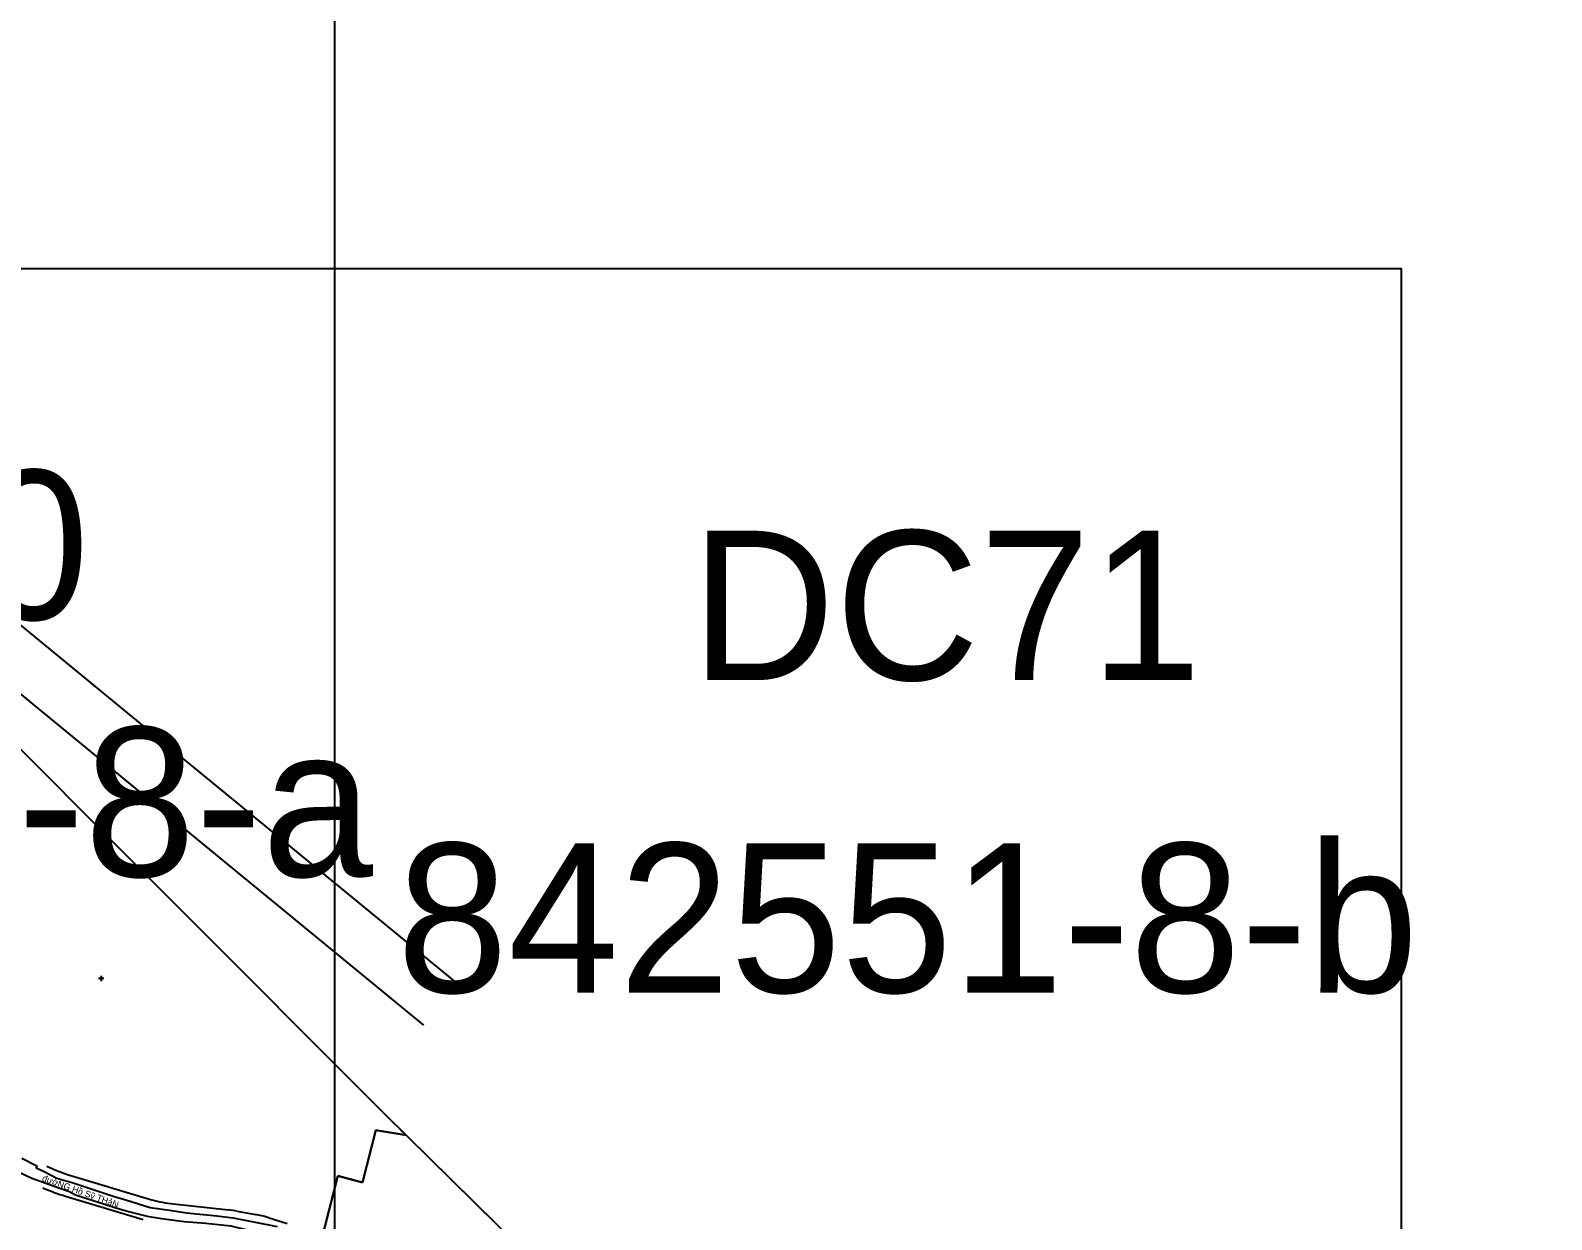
# Model space of a CAD drawing. Extents: x 548357 to 553070, y 1834500 to 1842500.
# Drawn here: x 552357 to 553070, y 1839554 to 1840112 of the extents above; entities that cross this region are included whole.
import ezdxf

# ---------------------------------------------------------------- set-up
doc = ezdxf.new("R2010")
doc.units = 0
for name, color, linetype in [('Level 10', 7, 'Continuous'), ('Level 11', 7, 'Continuous'), ('Level 30', 7, 'Continuous'), ('Level 4', 7, 'Continuous'), ('Level 52', 7, 'Continuous'), ('Level 55', 7, 'Continuous'), ('Level 61', 7, 'Continuous'), ('Level 62', 7, 'Continuous'), ('Level 8', 7, 'Continuous')]:
    doc.layers.add(name, color=color, linetype=linetype)

msp = doc.modelspace()

# ---------------------------------------------------------------- linework, layer by layer
at = {"layer": 'Level 10'}
for points in [[(552291.88, 1839837.42), (552291.74, 1839835.14), (552285.84, 1839823.88), (552279.26, 1839815.69), (552307.23, 1839806.72), (552323.13, 1839804.01), (552523.45, 1839603.69), (552649.4, 1839479.63)], [(552332.47, 1839591.53), (552337.47, 1839586.41), (552342.42, 1839582.33), (552347.34, 1839578.6), (552347.35, 1839578.64), (552358.09, 1839573.62), (552370.75, 1839569.16), (552375.63, 1839567.37), (552378.52, 1839565.83), (552396.9, 1839559.89), (552403.33, 1839558.03), (552412.09, 1839555.88), (552418.82, 1839554.7), (552429.5, 1839553.29), (552439.59, 1839552.55), (552451.38, 1839551.36), (552459.58, 1839549.31), (552465.8, 1839548.14), (552478.01, 1839543.92), (552484.96, 1839541.98), (552497.18, 1839537.51), (552517.44, 1839532.68)], [(552353.36, 1839583.02), (552360.43, 1839579.49), (552360.13, 1839578.51), (552363.53, 1839576.97), (552369.77, 1839573.71), (552377.43, 1839571.43), (552396.12, 1839565.24), (552402.1, 1839563.48), (552413.47, 1839559.91), (552423.68, 1839558.45), (552430.46, 1839557.39), (552444.76, 1839556.01), (552452.37, 1839555.09), (552472.99, 1839550.96)]]:
    msp.add_lwpolyline(points, dxfattribs=at)
at = {"layer": 'Level 11'}
for p, q in [((552389.9, 1839667.23), (552389.28, 1839667.23)), ((552390.53, 1839667.86), (552389.9, 1839667.23)), ((552389.9, 1839667.23), (552390.53, 1839666.61)), ((552390.53, 1839668.48), (552390.53, 1839667.86)), ((552391.15, 1839667.23), (552390.53, 1839667.86)), ((552390.53, 1839666.61), (552391.15, 1839667.23)), ((552390.53, 1839666.61), (552390.53, 1839665.98)), ((552391.78, 1839667.23), (552391.15, 1839667.23))]:
    msp.add_line(p, q, dxfattribs=at)
msp.add_circle((552390.53, 1839667.23), 0.15, dxfattribs=at)
at = {"layer": 'Level 30'}
for p, q in [((552376.77, 1839574.76), (552413.13, 1839563.81)), ((552373.86, 1839565.19), (552410.24, 1839554.24)), ((552423, 1839561.8), (552450.23, 1839558.82)), ((552454.2, 1839558.24), (552462.81, 1839556.64)), ((552468.76, 1839555.19), (552477.75, 1839552.44))]:
    msp.add_line(p, q, dxfattribs=at)
for points in [[(552305.98, 1839871.14), (552412.38, 1839783.83), (552560.2, 1839662.52)], [(552290.12, 1839851.81), (552405.82, 1839756.87), (552435.22, 1839732.74), (552541.64, 1839645.41)]]:
    msp.add_lwpolyline(points, dxfattribs=at)
for centre, radius, start, end in [((552404.74, 1839665.55), 95, 245.27166, 252.88026), ((552404.74, 1839665.55), 105, 246.73037, 252.89789), ((552428.99, 1839616.48), 55, 253.24155, 263.75653), ((552444.36, 1839505.14), 54, 79.50586, 83.75653), ((552452.97, 1839503.55), 54, 72.99554, 79.50586)]:
    msp.add_arc(centre, radius, start, end, dxfattribs=at)
at = {"layer": 'Level 52'}
for p, q in [((552519.33, 1839596.13), (552513.1, 1839571.6)), ((552513.1, 1839571.6), (552519.33, 1839596.13)), ((552533.47, 1839593.82), (552519.33, 1839596.13)), ((552519.33, 1839596.13), (552533.47, 1839593.82)), ((552533.47, 1839593.82), (552530.73, 1839596.52)), ((552534.29, 1839593.01), (552533.47, 1839593.82)), ((552501.46, 1839574.75), (552493.31, 1839542.81)), ((552493.31, 1839542.81), (552501.46, 1839574.75)), ((552513.1, 1839571.6), (552501.46, 1839574.75)), ((552501.46, 1839574.75), (552513.1, 1839571.6))]:
    msp.add_line(p, q, dxfattribs=at)
at = {"layer": 'Level 61'}
for p, q in [((552500, 1837500), (552500, 1840500)), ((549500, 1840000), (553000, 1840000)), ((553000, 1838500), (553000, 1840000))]:
    msp.add_line(p, q, dxfattribs=at)
at = {"layer": 'Level 8'}
msp.add_lwpolyline([(553070.39, 1839057.13), (553043.74, 1839088.01), (553039.79, 1839093.54), (553034.86, 1839101.51), (553027.04, 1839111.49), (553015.92, 1839122.56), (553005.87, 1839130.91), (552996.7, 1839136.69), (552847.92, 1839284.09), (552523.45, 1839603.69), (552323.13, 1839804.01)], dxfattribs=at)

# ---------------------------------------------------------------- texts
at = {"layer": 'Level 4'}
msp.add_text('đườNG Hồ Sỹ THảN', height=3.0431, rotation=340.26118, dxfattribs=at).set_placement((552362.55, 1839572.37))
at = {"layer": 'Level 55'}
for s, p in [('842551-8-a', (552039.16, 1839715)), ('842551-8-b', (552529.14, 1839660.64))]:
    msp.add_text(s, height=70, dxfattribs=at).set_placement(p)
at = {"layer": 'Level 62'}
for s, p in [('DC70', (552145.55, 1839835.44)), ('DC71', (552666.97, 1839807.11))]:
    msp.add_text(s, height=70, dxfattribs=at).set_placement(p)

doc.saveas('drawing.dxf')
